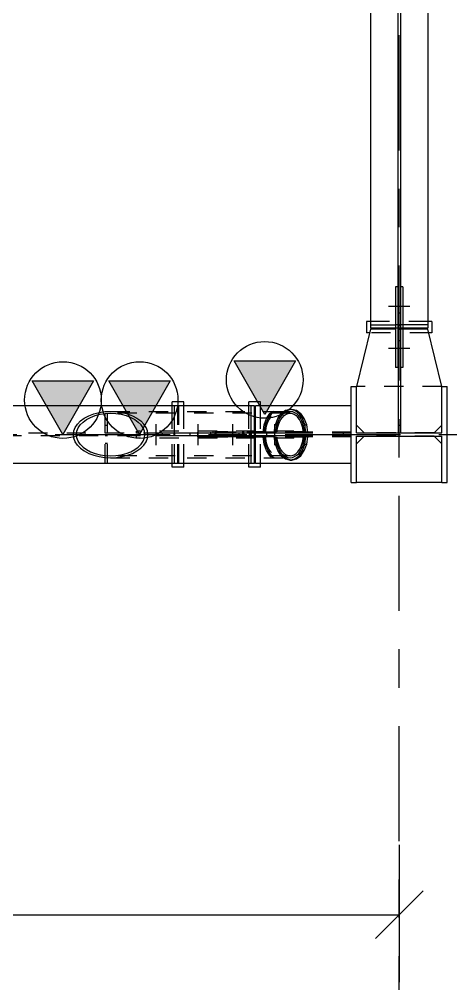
# Model space of a CAD drawing. Header units: millimetres. Extents: x 0 to 594, y 0 to 420.
# Drawn here: x 451.5 to 462.75, y 283.12 to 308.25 of the extents above; entities that cross this region are included whole.
import ezdxf

# ---------------------------------------------------------------- set-up
doc = ezdxf.new("R2010")
doc.units = ezdxf.units.MM
doc.header["$MEASUREMENT"] = 0
for name, pattern in [('XKITLINE00', [0]), ('XKITLINE02', [4, 2, -2]), ('XKITLINE03', [6, 3, -1, 1, -1]), ('XKITLINE04', [3, 0.5, -0.5, 0.5, -0.5, 0.5, -0.5])]:
    doc.linetypes.add(name, pattern=pattern)
for name, color, linetype in [('dimension', 7, 'Continuous'), ('grid', 7, 'Continuous'), ('part1', 7, 'Continuous')]:
    doc.layers.add(name, color=color, linetype=linetype)

# ---------------------------------------------------------------- blocks, each defined once
blk = doc.blocks.new('*D2174')
at = {"layer": 'grid', "color": 4, "linetype": 'XKITLINE03'}
blk.add_line((1228.871, 1836.576), (1642.443, 1836.576), dxfattribs=at)
blk = doc.blocks.new('*D2516')
at = {"layer": 'part1', "color": 0, "linetype": 'XKITLINE00'}
for p, q in [((1626.591, 1835.326), (1626.591, 1837.826)), ((1626.591, 1837.826), (1626.731, 1837.826)), ((1626.731, 1836.621), (1626.731, 1837.826)), ((1628.951, 1837.826), (1629.091, 1837.826)), ((1628.951, 1836.621), (1628.951, 1837.826)), ((1629.091, 1835.326), (1629.091, 1837.826)), ((1626.731, 1836.621), (1628.951, 1836.621)), ((1626.731, 1836.531), (1628.951, 1836.531)), ((1626.731, 1835.326), (1626.731, 1836.531)), ((1628.951, 1835.326), (1628.951, 1836.531)), ((1626.591, 1835.326), (1626.731, 1835.326)), ((1628.951, 1835.326), (1629.091, 1835.326))]:
    blk.add_line(p, q, dxfattribs=at)
blk = doc.blocks.new('*D2694')
at = {"layer": 'dimension', "color": 1, "linetype": 'XKITLINE00'}
for p, q in [((1627.841, 1825.887), (1627.841, 1822.306)), ((1628.464, 1824.689), (1627.219, 1823.444)), ((1593.341, 1824.066), (1627.841, 1824.066))]:
    blk.add_line(p, q, dxfattribs=at)
blk = doc.blocks.new('*D2723')
at = {"layer": 'part1', "color": 0, "linetype": 'XKITLINE00'}
blk.add_line((1627.566, 1839.926), (1628.116, 1839.926), dxfattribs=at)
blk.add_line((1627.566, 1839.926), (1628.116, 1839.926), dxfattribs=at)
blk.add_line((1627.566, 1839.926), (1628.116, 1839.926), dxfattribs=at)
blk = doc.blocks.new('*D2724')
at = {"layer": 'part1', "color": 0, "linetype": 'XKITLINE00'}
blk.add_line((1627.566, 1838.826), (1628.116, 1838.826), dxfattribs=at)
blk.add_line((1627.566, 1838.826), (1628.116, 1838.826), dxfattribs=at)
blk.add_line((1627.566, 1838.826), (1628.116, 1838.826), dxfattribs=at)
blk = doc.blocks.new('*D2742')
at = {"layer": 'part1', "color": 0, "linetype": 'XKITLINE00'}
for p, q in [((1627.091, 1864.656), (1627.091, 1839.346)), ((1627.809, 1864.576), (1627.809, 1839.426)), ((1627.874, 1864.576), (1627.874, 1839.426)), ((1628.591, 1864.256), (1628.591, 1839.346)), ((1627.091, 1839.436), (1627.749, 1839.436)), ((1627.749, 1839.346), (1627.091, 1839.346)), ((1627.809, 1839.426), (1627.809, 1839.426)), ((1627.809, 1839.426), (1627.874, 1839.426)), ((1627.874, 1839.346), (1627.809, 1839.346)), ((1628.591, 1839.436), (1627.934, 1839.436)), ((1628.591, 1839.346), (1627.934, 1839.346))]:
    blk.add_line(p, q, dxfattribs=at)
at = {"layer": 'part1', "color": 2, "linetype": 'XKITLINE04'}
for p, q in [((1627.809, 1839.746), (1627.874, 1839.746)), ((1627.809, 1839.742), (1627.809, 1839.426)), ((1627.091, 1839.436), (1627.091, 1839.346)), ((1627.934, 1839.436), (1627.749, 1839.436)), ((1627.809, 1839.346), (1627.749, 1839.346)), ((1627.809, 1839.446), (1627.874, 1839.446)), ((1627.809, 1839.426), (1627.874, 1839.426)), ((1627.934, 1839.346), (1627.874, 1839.346))]:
    blk.add_line(p, q, dxfattribs=at)
blk = doc.blocks.new('*D2743')
at = {"layer": 'part1', "color": 0, "linetype": 'XKITLINE00'}
for p, q in [((1626.991, 1839.526), (1626.991, 1839.226)), ((1627.091, 1839.526), (1626.991, 1839.526)), ((1628.691, 1839.526), (1628.591, 1839.526)), ((1628.691, 1839.526), (1628.691, 1839.226)), ((1627.067, 1839.226), (1626.991, 1839.226)), ((1628.691, 1839.226), (1628.615, 1839.226))]:
    blk.add_line(p, q, dxfattribs=at)
at = {"layer": 'part1', "color": 2, "linetype": 'XKITLINE04'}
for p, q in [((1628.591, 1839.526), (1627.091, 1839.526)), ((1628.615, 1839.226), (1627.067, 1839.226))]:
    blk.add_line(p, q, dxfattribs=at)
blk = doc.blocks.new('*D2744')
at = {"layer": 'part1', "color": 0, "linetype": 'XKITLINE00'}
for p, q in [((1627.874, 1840.426), (1627.874, 1838.326)), ((1627.934, 1840.426), (1627.874, 1840.426)), ((1627.934, 1840.426), (1627.934, 1838.326)), ((1627.934, 1838.326), (1627.874, 1838.326))]:
    blk.add_line(p, q, dxfattribs=at)
blk = doc.blocks.new('*D2745')
at = {"layer": 'part1', "color": 0, "linetype": 'XKITLINE00'}
for p, q in [((1627.749, 1840.426), (1627.749, 1838.326)), ((1627.809, 1840.426), (1627.749, 1840.426)), ((1627.809, 1840.426), (1627.809, 1838.326)), ((1627.809, 1838.326), (1627.749, 1838.326))]:
    blk.add_line(p, q, dxfattribs=at)
blk = doc.blocks.new('*D2746')
at = {"layer": 'part1', "color": 0, "linetype": 'XKITLINE00'}
for p, q in [((1627.811, 1839.326), (1627.871, 1839.326)), ((1627.811, 1839.326), (1627.811, 1836.621)), ((1627.871, 1839.326), (1627.871, 1836.621)), ((1627.811, 1836.621), (1627.871, 1836.621))]:
    blk.add_line(p, q, dxfattribs=at)
at = {"layer": 'part1', "color": 2, "linetype": 'XKITLINE04'}
for p, q in [((1627.811, 1839.326), (1627.871, 1839.326)), ((1627.811, 1839.026), (1627.871, 1839.026)), ((1627.811, 1836.821), (1627.871, 1836.821)), ((1627.811, 1836.621), (1627.871, 1836.621))]:
    blk.add_line(p, q, dxfattribs=at)
blk = doc.blocks.new('*D2747')
at = {"layer": 'part1', "color": 0, "linetype": 'XKITLINE00'}
for p, q in [((1627.091, 1839.326), (1626.731, 1837.826)), ((1627.749, 1839.326), (1627.091, 1839.326)), ((1627.811, 1839.326), (1627.809, 1839.326)), ((1627.874, 1839.326), (1627.871, 1839.326)), ((1628.591, 1839.326), (1627.934, 1839.326)), ((1628.951, 1837.826), (1628.591, 1839.326)), ((1626.931, 1836.621), (1626.731, 1836.821)), ((1628.951, 1836.821), (1628.751, 1836.621))]:
    blk.add_line(p, q, dxfattribs=at)
at = {"layer": 'part1', "color": 2, "linetype": 'XKITLINE04'}
for p, q in [((1628.591, 1839.326), (1627.091, 1839.326)), ((1627.871, 1839.326), (1627.811, 1839.326)), ((1627.934, 1839.326), (1627.874, 1839.326)), ((1626.731, 1836.821), (1626.731, 1837.826)), ((1626.731, 1836.821), (1626.731, 1837.826)), ((1628.951, 1836.821), (1628.951, 1837.826)), ((1628.951, 1836.821), (1628.951, 1837.826)), ((1628.751, 1836.621), (1626.931, 1836.621))]:
    blk.add_line(p, q, dxfattribs=at)
blk = doc.blocks.new('*D2754')
at = {"layer": 'grid', "color": 4, "linetype": 'XKITLINE03'}
blk.add_line((1627.841, 1819.981), (1627.841, 1905.53), dxfattribs=at)
blk = doc.blocks.new('*D2828')
at = {"layer": 'part1', "color": 0, "linetype": 'XKITLINE00'}
for p, q in [((1621.071, 1836.576), (1620.271, 1837.976)), ((1620.271, 1837.976), (1621.871, 1837.976)), ((1621.871, 1837.976), (1621.071, 1836.576)), ((1624.071, 1837.326), (1597.201, 1837.326)), ((1623.981, 1835.826), (1623.981, 1837.326)), ((1624.071, 1835.826), (1624.071, 1837.326)), ((1624.071, 1835.826), (1597.111, 1835.826))]:
    blk.add_line(p, q, dxfattribs=at)
at = {"layer": 'part1', "color": 2, "linetype": 'XKITLINE04'}
for p, q in [((1623.981, 1837.326), (1597.201, 1837.326)), ((1623.981, 1836.609), (1623.981, 1837.326)), ((1623.671, 1836.609), (1597.191, 1836.609)), ((1623.671, 1836.544), (1623.671, 1836.609)), ((1623.671, 1836.609), (1623.676, 1836.609)), ((1623.991, 1836.609), (1623.671, 1836.609)), ((1623.971, 1836.544), (1623.971, 1836.609)), ((1623.991, 1836.544), (1623.991, 1836.609)), ((1623.991, 1836.544), (1597.191, 1836.544)), ((1624.071, 1835.826), (1624.071, 1836.544)), ((1623.981, 1835.826), (1597.111, 1835.826))]:
    blk.add_line(p, q, dxfattribs=at)
at = {"layer": 'part1', "color": 0, "linetype": 'XKITLINE00'}
blk.add_circle((1621.071, 1837.476), 1, dxfattribs=at)
at = {"layer": 'part1', "color": 0}
blk.add_solid([(1620.271, 1837.976), (1621.871, 1837.976), (1620.271, 1837.976), (1621.071, 1836.576)], dxfattribs=at)
blk = doc.blocks.new('*D2829')
at = {"layer": 'part1', "color": 2, "linetype": 'XKITLINE04'}
for p, q in [((1623.091, 1836.544), (1620.991, 1836.544)), ((1620.991, 1836.484), (1620.991, 1836.544)), ((1623.091, 1836.484), (1620.991, 1836.484)), ((1623.091, 1836.484), (1623.091, 1836.544))]:
    blk.add_line(p, q, dxfattribs=at)
blk = doc.blocks.new('*D2830')
at = {"layer": 'part1', "color": 2, "linetype": 'XKITLINE04'}
for p, q in [((1623.091, 1836.669), (1620.991, 1836.669)), ((1620.991, 1836.609), (1620.991, 1836.669)), ((1623.091, 1836.609), (1620.991, 1836.609)), ((1623.091, 1836.609), (1623.091, 1836.669))]:
    blk.add_line(p, q, dxfattribs=at)
blk = doc.blocks.new('*D2831')
at = {"layer": 'part1', "color": 2, "linetype": 'XKITLINE04'}
for p, q in [((1619.628, 1837.004), (1619.744, 1837.066)), ((1619.744, 1837.066), (1619.873, 1837.116)), ((1619.791, 1837.025), (1619.91, 1837.071)), ((1619.873, 1837.116), (1620.014, 1837.152)), ((1619.91, 1837.071), (1620.039, 1837.104)), ((1620.014, 1837.152), (1620.162, 1837.174)), ((1620.039, 1837.104), (1620.175, 1837.125)), ((1620.162, 1837.174), (1620.314, 1837.181)), ((1620.175, 1837.125), (1620.314, 1837.131)), ((1620.314, 1837.181), (1620.466, 1837.174)), ((1620.314, 1837.181), (1624.997, 1837.181)), ((1620.314, 1837.131), (1620.453, 1837.125)), ((1624.997, 1837.131), (1620.314, 1837.131)), ((1620.453, 1837.125), (1620.589, 1837.104)), ((1620.466, 1837.174), (1620.614, 1837.152)), ((1620.589, 1837.104), (1620.718, 1837.071)), ((1620.614, 1837.152), (1620.755, 1837.116)), ((1620.718, 1837.071), (1620.837, 1837.025)), ((1620.755, 1837.116), (1620.885, 1837.066)), ((1620.885, 1837.066), (1621, 1837.004)), ((1624.73, 1837.004), (1624.775, 1837.066)), ((1624.775, 1837.066), (1624.826, 1837.116)), ((1624.794, 1837.025), (1624.84, 1837.071)), ((1624.826, 1837.116), (1624.88, 1837.152)), ((1624.84, 1837.071), (1624.89, 1837.104)), ((1624.88, 1837.152), (1624.938, 1837.174)), ((1624.89, 1837.104), (1624.943, 1837.125)), ((1624.938, 1837.174), (1624.997, 1837.181)), ((1624.943, 1837.125), (1624.997, 1837.131)), ((1624.997, 1837.181), (1625.056, 1837.174)), ((1624.997, 1837.131), (1625.051, 1837.125)), ((1625.051, 1837.125), (1625.104, 1837.104)), ((1625.056, 1837.174), (1625.113, 1837.152)), ((1625.104, 1837.104), (1625.154, 1837.071)), ((1625.113, 1837.152), (1625.168, 1837.116)), ((1625.154, 1837.071), (1625.2, 1837.025)), ((1625.168, 1837.116), (1625.219, 1837.066)), ((1625.264, 1837.004), (1625.219, 1837.066)), ((1619.391, 1836.763), (1619.449, 1836.851)), ((1619.449, 1836.851), (1619.529, 1836.932)), ((1619.467, 1836.748), (1619.521, 1836.828)), ((1619.521, 1836.828), (1619.594, 1836.903)), ((1619.529, 1836.932), (1619.628, 1837.004)), ((1619.594, 1836.903), (1619.684, 1836.969)), ((1619.684, 1836.969), (1619.791, 1837.025)), ((1620.837, 1837.025), (1620.944, 1836.969)), ((1620.944, 1836.969), (1621.034, 1836.903)), ((1621, 1837.004), (1621.099, 1836.932)), ((1621.107, 1836.828), (1621.034, 1836.903)), ((1621.179, 1836.851), (1621.099, 1836.932)), ((1621.161, 1836.748), (1621.107, 1836.828)), ((1621.237, 1836.763), (1621.179, 1836.851)), ((1624.638, 1836.763), (1624.661, 1836.851)), ((1624.661, 1836.851), (1624.692, 1836.932)), ((1624.668, 1836.748), (1624.689, 1836.828)), ((1624.689, 1836.828), (1624.717, 1836.903)), ((1624.692, 1836.932), (1624.73, 1837.004)), ((1624.717, 1836.903), (1624.752, 1836.969)), ((1624.752, 1836.969), (1624.794, 1837.025)), ((1625.242, 1836.969), (1625.2, 1837.025)), ((1625.277, 1836.903), (1625.242, 1836.969)), ((1625.302, 1836.932), (1625.264, 1837.004)), ((1625.305, 1836.828), (1625.277, 1836.903)), ((1625.333, 1836.851), (1625.302, 1836.932)), ((1625.326, 1836.748), (1625.305, 1836.828)), ((1625.356, 1836.763), (1625.333, 1836.851)), ((1619.343, 1836.576), (1619.355, 1836.671)), ((1619.355, 1836.482), (1619.343, 1836.576)), ((1619.355, 1836.671), (1619.391, 1836.763)), ((1619.424, 1836.576), (1619.435, 1836.663)), ((1619.435, 1836.49), (1619.424, 1836.576)), ((1619.435, 1836.663), (1619.467, 1836.748)), ((1621.194, 1836.663), (1621.161, 1836.748)), ((1621.204, 1836.576), (1621.194, 1836.663)), ((1621.194, 1836.49), (1621.204, 1836.576)), ((1621.273, 1836.671), (1621.237, 1836.763)), ((1621.285, 1836.576), (1621.273, 1836.671)), ((1621.273, 1836.482), (1621.285, 1836.576)), ((1623.04, 1836.576), (1623.044, 1836.646)), ((1623.044, 1836.506), (1623.04, 1836.576)), ((1625.371, 1836.646), (1623.044, 1836.646)), ((1623.071, 1836.576), (1623.075, 1836.646)), ((1623.075, 1836.506), (1623.071, 1836.576)), ((1623.763, 1836.576), (1623.76, 1836.646)), ((1623.76, 1836.506), (1623.763, 1836.576)), ((1623.794, 1836.576), (1623.791, 1836.646)), ((1623.791, 1836.506), (1623.794, 1836.576)), ((1624.623, 1836.646), (1624.624, 1836.671)), ((1624.624, 1836.671), (1624.638, 1836.763)), ((1624.654, 1836.646), (1624.655, 1836.663)), ((1624.655, 1836.663), (1624.668, 1836.748)), ((1625.339, 1836.663), (1625.326, 1836.748)), ((1625.339, 1836.646), (1625.339, 1836.663)), ((1625.369, 1836.671), (1625.356, 1836.763)), ((1625.371, 1836.646), (1625.369, 1836.671)), ((1619.391, 1836.389), (1619.355, 1836.482)), ((1619.449, 1836.302), (1619.391, 1836.389)), ((1619.467, 1836.405), (1619.435, 1836.49)), ((1619.529, 1836.221), (1619.449, 1836.302)), ((1619.521, 1836.324), (1619.467, 1836.405)), ((1619.594, 1836.25), (1619.521, 1836.324)), ((1621.034, 1836.25), (1621.107, 1836.324)), ((1621.099, 1836.221), (1621.179, 1836.302)), ((1621.107, 1836.324), (1621.161, 1836.405)), ((1621.161, 1836.405), (1621.194, 1836.49)), ((1621.179, 1836.302), (1621.237, 1836.389)), ((1621.237, 1836.389), (1621.273, 1836.482)), ((1625.371, 1836.506), (1623.044, 1836.506)), ((1624.624, 1836.482), (1624.623, 1836.506)), ((1624.638, 1836.389), (1624.624, 1836.482)), ((1624.661, 1836.302), (1624.638, 1836.389)), ((1624.655, 1836.49), (1624.654, 1836.506)), ((1624.668, 1836.405), (1624.655, 1836.49)), ((1624.692, 1836.221), (1624.661, 1836.302)), ((1624.689, 1836.324), (1624.668, 1836.405)), ((1624.717, 1836.25), (1624.689, 1836.324)), ((1625.277, 1836.25), (1625.305, 1836.324)), ((1625.302, 1836.221), (1625.333, 1836.302)), ((1625.305, 1836.324), (1625.326, 1836.405)), ((1625.326, 1836.405), (1625.339, 1836.49)), ((1625.333, 1836.302), (1625.356, 1836.389)), ((1625.339, 1836.49), (1625.339, 1836.506)), ((1625.339, 1836.506), (1625.371, 1836.506)), ((1625.356, 1836.389), (1625.369, 1836.482)), ((1625.369, 1836.482), (1625.371, 1836.506)), ((1619.529, 1836.221), (1619.628, 1836.149)), ((1619.594, 1836.25), (1619.684, 1836.184)), ((1619.628, 1836.149), (1619.744, 1836.087)), ((1619.684, 1836.184), (1619.791, 1836.127)), ((1619.744, 1836.087), (1619.873, 1836.037)), ((1619.791, 1836.127), (1619.91, 1836.082)), ((1619.91, 1836.082), (1620.039, 1836.049)), ((1620.039, 1836.049), (1620.175, 1836.028)), ((1620.453, 1836.028), (1620.589, 1836.049)), ((1620.589, 1836.049), (1620.718, 1836.082)), ((1620.718, 1836.082), (1620.837, 1836.127)), ((1620.755, 1836.037), (1620.885, 1836.087)), ((1620.837, 1836.127), (1620.944, 1836.184)), ((1620.885, 1836.087), (1621, 1836.149)), ((1620.944, 1836.184), (1621.034, 1836.25)), ((1621, 1836.149), (1621.099, 1836.221)), ((1624.73, 1836.149), (1624.692, 1836.221)), ((1624.752, 1836.184), (1624.717, 1836.25)), ((1624.775, 1836.087), (1624.73, 1836.149)), ((1624.794, 1836.127), (1624.752, 1836.184)), ((1624.775, 1836.087), (1624.826, 1836.037)), ((1624.794, 1836.127), (1624.84, 1836.082)), ((1624.84, 1836.082), (1624.89, 1836.049)), ((1624.89, 1836.049), (1624.943, 1836.028)), ((1625.051, 1836.028), (1625.104, 1836.049)), ((1625.104, 1836.049), (1625.154, 1836.082)), ((1625.154, 1836.082), (1625.2, 1836.127)), ((1625.168, 1836.037), (1625.219, 1836.087)), ((1625.2, 1836.127), (1625.242, 1836.184)), ((1625.219, 1836.087), (1625.264, 1836.149)), ((1625.242, 1836.184), (1625.277, 1836.25)), ((1625.264, 1836.149), (1625.302, 1836.221)), ((1619.873, 1836.037), (1620.014, 1836.001)), ((1620.014, 1836.001), (1620.162, 1835.979)), ((1620.162, 1835.979), (1620.314, 1835.971)), ((1620.175, 1836.028), (1620.314, 1836.021)), ((1620.314, 1836.021), (1620.453, 1836.028)), ((1624.997, 1836.021), (1620.314, 1836.021)), ((1620.314, 1835.971), (1620.466, 1835.979)), ((1620.314, 1835.971), (1624.997, 1835.971)), ((1620.466, 1835.979), (1620.614, 1836.001)), ((1620.614, 1836.001), (1620.755, 1836.037)), ((1624.826, 1836.037), (1624.88, 1836.001)), ((1624.88, 1836.001), (1624.938, 1835.979)), ((1624.938, 1835.979), (1624.997, 1835.971)), ((1624.943, 1836.028), (1624.997, 1836.021)), ((1624.997, 1836.021), (1625.051, 1836.028)), ((1624.997, 1835.971), (1625.056, 1835.979)), ((1625.056, 1835.979), (1625.113, 1836.001)), ((1625.113, 1836.001), (1625.168, 1836.037))]:
    blk.add_line(p, q, dxfattribs=at)
blk = doc.blocks.new('*D2832')
at = {"layer": 'part1', "color": 2, "linetype": 'XKITLINE04'}
for p, q in [((1626.591, 1837.326), (1622.091, 1837.326)), ((1622.091, 1835.826), (1622.091, 1837.326)), ((1626.591, 1835.826), (1626.591, 1837.326)), ((1626.591, 1836.609), (1622.091, 1836.609)), ((1622.391, 1836.544), (1622.391, 1836.609)), ((1626.591, 1836.544), (1622.091, 1836.544)), ((1626.591, 1835.826), (1622.091, 1835.826))]:
    blk.add_line(p, q, dxfattribs=at)
blk = doc.blocks.new('*D2882')
at = {"layer": 'part1', "color": 0, "linetype": 'XKITLINE00'}
for p, q in [((1626.931, 1836.531), (1626.731, 1836.331)), ((1628.951, 1836.331), (1628.751, 1836.531)), ((1628.951, 1835.326), (1626.731, 1835.326))]:
    blk.add_line(p, q, dxfattribs=at)
at = {"layer": 'part1', "color": 2, "linetype": 'XKITLINE04'}
for p, q in [((1626.731, 1835.326), (1626.731, 1836.331)), ((1628.751, 1836.531), (1626.931, 1836.531)), ((1628.951, 1835.326), (1628.951, 1836.331))]:
    blk.add_line(p, q, dxfattribs=at)
blk = doc.blocks.new('*D2884')
at = {"layer": 'part1', "color": 0, "linetype": 'XKITLINE00'}
for p, q in [((1619.071, 1836.576), (1618.271, 1837.976)), ((1618.271, 1837.976), (1619.871, 1837.976)), ((1619.871, 1837.976), (1619.071, 1836.576))]:
    blk.add_line(p, q, dxfattribs=at)
at = {"layer": 'part1', "color": 2, "linetype": 'XKITLINE04'}
for p, q in [((1597.111, 1835.826), (1597.111, 1837.326)), ((1622.071, 1837.326), (1597.111, 1837.326)), ((1597.111, 1837.326), (1597.201, 1837.326)), ((1597.201, 1835.826), (1597.201, 1837.326)), ((1621.981, 1835.826), (1621.981, 1837.326)), ((1621.981, 1836.609), (1621.981, 1837.326)), ((1622.071, 1835.826), (1622.071, 1837.326)), ((1597.191, 1836.544), (1597.191, 1836.609)), ((1621.671, 1836.609), (1597.191, 1836.609)), ((1597.211, 1836.544), (1597.211, 1836.609)), ((1597.511, 1836.544), (1597.511, 1836.609)), ((1621.671, 1836.544), (1621.671, 1836.609)), ((1621.671, 1836.609), (1621.676, 1836.609)), ((1621.991, 1836.609), (1621.671, 1836.609)), ((1621.971, 1836.544), (1621.971, 1836.609)), ((1621.991, 1836.544), (1621.991, 1836.609)), ((1621.991, 1836.544), (1597.191, 1836.544)), ((1597.507, 1836.544), (1597.191, 1836.544)), ((1622.071, 1835.826), (1597.111, 1835.826))]:
    blk.add_line(p, q, dxfattribs=at)
at = {"layer": 'part1', "color": 0, "linetype": 'XKITLINE00'}
blk.add_circle((1619.071, 1837.476), 1, dxfattribs=at)
at = {"layer": 'part1', "color": 0}
blk.add_solid([(1618.271, 1837.976), (1619.871, 1837.976), (1618.271, 1837.976), (1619.071, 1836.576)], dxfattribs=at)
blk = doc.blocks.new('*D2897')
at = {"layer": 'part1', "color": 0, "linetype": 'XKITLINE02'}
blk.add_line((1621.491, 1836.851), (1621.491, 1836.301), dxfattribs=at)
blk.add_line((1621.491, 1836.851), (1621.491, 1836.301), dxfattribs=at)
blk.add_line((1621.491, 1836.851), (1621.491, 1836.301), dxfattribs=at)
blk = doc.blocks.new('*D2902')
at = {"layer": 'part1', "color": 2, "linetype": 'XKITLINE04'}
for p, q in [((1620.231, 1836.544), (1620.171, 1836.544)), ((1620.171, 1835.826), (1620.171, 1836.544)), ((1620.231, 1836.344), (1620.171, 1836.344)), ((1620.231, 1835.826), (1620.231, 1836.544)), ((1620.231, 1835.826), (1620.171, 1835.826))]:
    blk.add_line(p, q, dxfattribs=at)
blk = doc.blocks.new('*D2903')
at = {"layer": 'part1', "color": 2, "linetype": 'XKITLINE04'}
for p, q in [((1620.171, 1836.609), (1620.171, 1837.326)), ((1620.231, 1837.326), (1620.171, 1837.326)), ((1620.231, 1836.609), (1620.231, 1837.326)), ((1620.231, 1836.809), (1620.171, 1836.809)), ((1620.231, 1836.609), (1620.171, 1836.609))]:
    blk.add_line(p, q, dxfattribs=at)
blk = doc.blocks.new('*D2907')
at = {"layer": 'part1', "color": 2, "linetype": 'XKITLINE04'}
for p, q in [((1622.221, 1837.426), (1621.921, 1837.426)), ((1621.921, 1835.726), (1621.921, 1837.426)), ((1622.221, 1835.726), (1622.221, 1837.426)), ((1622.221, 1835.726), (1621.921, 1835.726))]:
    blk.add_line(p, q, dxfattribs=at)
blk = doc.blocks.new('*D2908')
at = {"layer": 'part1', "color": 0, "linetype": 'XKITLINE00'}
for p, q in [((1622.221, 1837.426), (1621.921, 1837.426)), ((1621.921, 1837.326), (1621.921, 1837.426)), ((1622.221, 1837.326), (1622.221, 1837.426)), ((1621.921, 1835.726), (1621.921, 1835.826)), ((1622.221, 1835.726), (1622.221, 1835.826)), ((1622.221, 1835.726), (1621.921, 1835.726))]:
    blk.add_line(p, q, dxfattribs=at)
at = {"layer": 'part1', "color": 2, "linetype": 'XKITLINE04'}
for p, q in [((1621.921, 1835.826), (1621.921, 1837.326)), ((1622.221, 1835.826), (1622.221, 1837.326))]:
    blk.add_line(p, q, dxfattribs=at)
blk = doc.blocks.new('*D2914')
at = {"layer": 'part1', "color": 0, "linetype": 'XKITLINE00'}
for p, q in [((1624.334, 1837.102), (1623.534, 1838.502)), ((1623.534, 1838.502), (1625.134, 1838.502)), ((1625.134, 1838.502), (1624.334, 1837.102))]:
    blk.add_line(p, q, dxfattribs=at)
at = {"layer": 'part1', "color": 2, "linetype": 'XKITLINE04'}
for p, q in [((1624.43, 1837.004), (1624.473, 1837.066)), ((1624.473, 1837.066), (1624.507, 1837.102)), ((1624.344, 1836.763), (1624.365, 1836.851)), ((1624.365, 1836.851), (1624.394, 1836.932)), ((1624.372, 1836.748), (1624.391, 1836.828)), ((1624.391, 1836.828), (1624.418, 1836.903)), ((1624.394, 1836.932), (1624.43, 1837.004)), ((1624.418, 1836.903), (1624.451, 1836.969)), ((1624.451, 1836.969), (1624.49, 1837.025)), ((1624.49, 1837.025), (1624.507, 1837.044)), ((1624.359, 1836.646), (1623.991, 1836.646)), ((1624.33, 1836.646), (1624.331, 1836.671)), ((1624.331, 1836.671), (1624.344, 1836.763)), ((1624.359, 1836.646), (1624.36, 1836.663)), ((1624.36, 1836.663), (1624.372, 1836.748)), ((1624.359, 1836.506), (1623.991, 1836.506)), ((1624.331, 1836.482), (1624.33, 1836.506)), ((1624.344, 1836.389), (1624.331, 1836.482)), ((1624.365, 1836.302), (1624.344, 1836.389)), ((1624.36, 1836.49), (1624.359, 1836.506)), ((1624.372, 1836.405), (1624.36, 1836.49)), ((1624.394, 1836.221), (1624.365, 1836.302)), ((1624.391, 1836.324), (1624.372, 1836.405)), ((1624.418, 1836.25), (1624.391, 1836.324)), ((1624.43, 1836.149), (1624.394, 1836.221)), ((1624.451, 1836.184), (1624.418, 1836.25)), ((1624.473, 1836.087), (1624.43, 1836.149)), ((1624.49, 1836.127), (1624.451, 1836.184)), ((1624.507, 1836.051), (1624.473, 1836.087)), ((1624.507, 1836.109), (1624.49, 1836.127))]:
    blk.add_line(p, q, dxfattribs=at)
at = {"layer": 'part1', "color": 0, "linetype": 'XKITLINE00'}
blk.add_circle((1624.334, 1838.002), 1, dxfattribs=at)
at = {"layer": 'part1', "color": 0}
blk.add_solid([(1623.534, 1838.502), (1625.134, 1838.502), (1623.534, 1838.502), (1624.334, 1837.102)], dxfattribs=at)
blk = doc.blocks.new('*D2915')
at = {"layer": 'part1', "color": 0, "linetype": 'XKITLINE02'}
blk.add_line((1622.591, 1836.851), (1622.591, 1836.301), dxfattribs=at)
blk.add_line((1622.591, 1836.851), (1622.591, 1836.301), dxfattribs=at)
blk.add_line((1622.591, 1836.851), (1622.591, 1836.301), dxfattribs=at)
blk = doc.blocks.new('*D2916')
at = {"layer": 'part1', "color": 2, "linetype": 'XKITLINE04'}
for p, q in [((1622.589, 1836.636), (1622.589, 1836.636)), ((1622.589, 1836.516), (1622.589, 1836.636)), ((1626.591, 1836.636), (1622.589, 1836.636)), ((1626.391, 1836.516), (1626.391, 1836.636)), ((1626.591, 1836.516), (1626.591, 1836.636)), ((1624.071, 1836.516), (1622.589, 1836.516)), ((1626.591, 1836.516), (1624.071, 1836.516))]:
    blk.add_line(p, q, dxfattribs=at)
blk = doc.blocks.new('*D2917')
at = {"layer": 'part1', "color": 2, "linetype": 'XKITLINE04'}
for p, q in [((1624.379, 1836.996), (1624.464, 1837.128)), ((1624.427, 1836.996), (1624.512, 1837.128)), ((1624.464, 1837.128), (1624.507, 1837.164)), ((1624.512, 1837.128), (1624.582, 1837.185)), ((1624.293, 1836.636), (1624.32, 1836.827)), ((1624.32, 1836.827), (1624.379, 1836.996)), ((1624.32, 1836.827), (1624.368, 1836.827)), ((1624.341, 1836.636), (1624.368, 1836.827)), ((1624.368, 1836.827), (1624.427, 1836.996)), ((1624.582, 1836.636), (1624.293, 1836.636))]:
    blk.add_line(p, q, dxfattribs=at)
blk = doc.blocks.new('*D2918')
at = {"layer": 'part1', "color": 2, "linetype": 'XKITLINE04'}
for p, q in [((1624.32, 1836.326), (1624.293, 1836.516)), ((1624.582, 1836.516), (1624.293, 1836.516)), ((1624.379, 1836.157), (1624.32, 1836.326)), ((1624.32, 1836.326), (1624.368, 1836.326)), ((1624.368, 1836.326), (1624.341, 1836.516)), ((1624.427, 1836.157), (1624.368, 1836.326)), ((1624.464, 1836.025), (1624.379, 1836.157)), ((1624.512, 1836.025), (1624.427, 1836.157)), ((1624.464, 1836.025), (1624.507, 1835.989)), ((1624.512, 1836.025), (1624.582, 1835.968))]:
    blk.add_line(p, q, dxfattribs=at)
blk = doc.blocks.new('*D2919')
at = {"layer": 'part1', "color": 2, "linetype": 'XKITLINE04'}
for p, q in [((1628.951, 1837.826), (1626.731, 1837.826)), ((1626.731, 1836.821), (1626.731, 1837.826)), ((1628.951, 1836.821), (1628.951, 1837.826)), ((1626.931, 1836.621), (1626.731, 1836.821)), ((1628.951, 1836.821), (1628.751, 1836.621)), ((1628.751, 1836.621), (1626.931, 1836.621))]:
    blk.add_line(p, q, dxfattribs=at)
blk = doc.blocks.new('*D2920')
at = {"layer": 'part1', "color": 2, "linetype": 'XKITLINE04'}
for p, q in [((1626.931, 1836.531), (1626.731, 1836.331)), ((1626.731, 1835.326), (1626.731, 1836.331)), ((1628.751, 1836.531), (1626.931, 1836.531)), ((1628.951, 1836.331), (1628.751, 1836.531)), ((1628.951, 1835.326), (1628.951, 1836.331)), ((1628.951, 1835.326), (1626.731, 1835.326))]:
    blk.add_line(p, q, dxfattribs=at)
blk = doc.blocks.new('*D2921')
at = {"layer": 'part1', "color": 2, "linetype": 'XKITLINE04'}
for p, q in [((1628.951, 1837.826), (1626.731, 1837.826)), ((1626.731, 1836.821), (1626.731, 1837.826)), ((1628.951, 1836.821), (1628.951, 1837.826)), ((1626.931, 1836.621), (1626.731, 1836.821)), ((1628.951, 1836.821), (1628.751, 1836.621)), ((1628.751, 1836.621), (1626.931, 1836.621))]:
    blk.add_line(p, q, dxfattribs=at)
blk = doc.blocks.new('*D2922')
at = {"layer": 'part1', "color": 2, "linetype": 'XKITLINE04'}
for p, q in [((1626.931, 1836.531), (1626.731, 1836.331)), ((1626.731, 1835.326), (1626.731, 1836.331)), ((1628.751, 1836.531), (1626.931, 1836.531)), ((1628.951, 1836.331), (1628.751, 1836.531)), ((1628.951, 1835.326), (1628.951, 1836.331)), ((1628.951, 1835.326), (1626.731, 1835.326))]:
    blk.add_line(p, q, dxfattribs=at)
blk = doc.blocks.new('*D2923')
at = {"layer": 'part1', "color": 0, "linetype": 'XKITLINE02'}
blk.add_line((1624.591, 1836.851), (1624.591, 1836.301), dxfattribs=at)
blk.add_line((1624.591, 1836.851), (1624.591, 1836.301), dxfattribs=at)
blk.add_line((1624.591, 1836.851), (1624.591, 1836.301), dxfattribs=at)
blk = doc.blocks.new('*D2924')
at = {"layer": 'part1', "color": 0, "linetype": 'XKITLINE02'}
blk.add_line((1623.491, 1836.851), (1623.491, 1836.301), dxfattribs=at)
blk.add_line((1623.491, 1836.851), (1623.491, 1836.301), dxfattribs=at)
blk.add_line((1623.491, 1836.851), (1623.491, 1836.301), dxfattribs=at)
blk = doc.blocks.new('*D2925')
at = {"layer": 'part1', "color": 2, "linetype": 'XKITLINE04'}
for p, q in [((1628.951, 1837.826), (1626.731, 1837.826)), ((1626.731, 1836.821), (1626.731, 1837.826)), ((1628.951, 1836.821), (1628.951, 1837.826)), ((1626.931, 1836.621), (1626.731, 1836.821)), ((1628.951, 1836.821), (1628.751, 1836.621)), ((1628.751, 1836.621), (1626.931, 1836.621))]:
    blk.add_line(p, q, dxfattribs=at)
blk = doc.blocks.new('*D2926')
at = {"layer": 'part1', "color": 2, "linetype": 'XKITLINE04'}
for p, q in [((1626.931, 1836.531), (1626.731, 1836.331)), ((1626.731, 1835.326), (1626.731, 1836.331)), ((1628.751, 1836.531), (1626.931, 1836.531)), ((1628.951, 1836.331), (1628.751, 1836.531)), ((1628.951, 1835.326), (1628.951, 1836.331)), ((1628.951, 1835.326), (1626.731, 1835.326))]:
    blk.add_line(p, q, dxfattribs=at)
blk = doc.blocks.new('*D2927')
at = {"layer": 'part1', "color": 2, "linetype": 'XKITLINE04'}
for p, q in [((1628.951, 1837.826), (1626.731, 1837.826)), ((1626.731, 1836.821), (1626.731, 1837.826)), ((1628.951, 1836.821), (1628.951, 1837.826)), ((1626.931, 1836.621), (1626.731, 1836.821)), ((1628.951, 1836.821), (1628.751, 1836.621)), ((1628.751, 1836.621), (1626.931, 1836.621))]:
    blk.add_line(p, q, dxfattribs=at)
blk = doc.blocks.new('*D2928')
at = {"layer": 'part1', "color": 2, "linetype": 'XKITLINE04'}
for p, q in [((1626.931, 1836.531), (1626.731, 1836.331)), ((1626.731, 1835.326), (1626.731, 1836.331)), ((1628.751, 1836.531), (1626.931, 1836.531)), ((1628.951, 1836.331), (1628.751, 1836.531)), ((1628.951, 1835.326), (1628.951, 1836.331)), ((1628.951, 1835.326), (1626.731, 1835.326))]:
    blk.add_line(p, q, dxfattribs=at)
blk = doc.blocks.new('*D2929')
at = {"layer": 'part1', "color": 2, "linetype": 'XKITLINE04'}
for p, q in [((1626.931, 1836.531), (1626.731, 1836.331)), ((1626.731, 1835.326), (1626.731, 1836.331)), ((1628.751, 1836.531), (1626.931, 1836.531)), ((1628.951, 1836.331), (1628.751, 1836.531)), ((1628.951, 1835.326), (1628.951, 1836.331)), ((1628.951, 1835.326), (1626.731, 1835.326))]:
    blk.add_line(p, q, dxfattribs=at)
blk = doc.blocks.new('*D2930')
at = {"layer": 'part1', "color": 2, "linetype": 'XKITLINE04'}
for p, q in [((1628.951, 1837.826), (1626.731, 1837.826)), ((1626.731, 1836.821), (1626.731, 1837.826)), ((1628.951, 1836.821), (1628.951, 1837.826)), ((1626.931, 1836.621), (1626.731, 1836.821)), ((1628.951, 1836.821), (1628.751, 1836.621)), ((1628.751, 1836.621), (1626.931, 1836.621))]:
    blk.add_line(p, q, dxfattribs=at)
blk = doc.blocks.new('*D2931')
at = {"layer": 'part1', "color": 2, "linetype": 'XKITLINE04'}
for p, q in [((1625.457, 1836.516), (1624.584, 1836.516)), ((1624.613, 1836.326), (1624.584, 1836.516)), ((1624.675, 1836.157), (1624.613, 1836.326)), ((1624.613, 1836.326), (1624.66, 1836.326)), ((1624.66, 1836.326), (1624.631, 1836.516)), ((1624.722, 1836.157), (1624.66, 1836.326)), ((1625.319, 1836.157), (1625.381, 1836.326)), ((1625.365, 1836.157), (1625.428, 1836.326)), ((1625.381, 1836.326), (1625.41, 1836.516)), ((1625.381, 1836.326), (1625.428, 1836.326)), ((1625.428, 1836.326), (1625.457, 1836.516)), ((1624.766, 1836.025), (1624.675, 1836.157)), ((1624.813, 1836.025), (1624.722, 1836.157)), ((1625.228, 1836.025), (1625.319, 1836.157)), ((1625.275, 1836.025), (1625.365, 1836.157)), ((1624.766, 1836.025), (1624.876, 1835.94)), ((1624.813, 1836.025), (1624.923, 1835.94)), ((1624.876, 1835.94), (1624.997, 1835.911)), ((1624.923, 1835.94), (1625.044, 1835.911)), ((1624.997, 1835.911), (1625.118, 1835.94)), ((1624.997, 1835.911), (1625.044, 1835.911)), ((1625.044, 1835.911), (1625.165, 1835.94)), ((1625.118, 1835.94), (1625.228, 1836.025)), ((1625.165, 1835.94), (1625.275, 1836.025))]:
    blk.add_line(p, q, dxfattribs=at)
blk = doc.blocks.new('*D2932')
at = {"layer": 'part1', "color": 2, "linetype": 'XKITLINE04'}
for p, q in [((1624.675, 1836.996), (1624.766, 1837.128)), ((1624.722, 1836.996), (1624.813, 1837.128)), ((1624.766, 1837.128), (1624.876, 1837.213)), ((1624.813, 1837.128), (1624.923, 1837.213)), ((1624.876, 1837.213), (1624.997, 1837.241)), ((1624.923, 1837.213), (1625.044, 1837.241)), ((1624.997, 1837.241), (1625.044, 1837.241)), ((1624.997, 1837.241), (1625.118, 1837.213)), ((1625.044, 1837.241), (1625.165, 1837.213)), ((1625.118, 1837.213), (1625.228, 1837.128)), ((1625.165, 1837.213), (1625.275, 1837.128)), ((1625.319, 1836.996), (1625.228, 1837.128)), ((1625.365, 1836.996), (1625.275, 1837.128)), ((1624.584, 1836.636), (1624.613, 1836.827)), ((1624.613, 1836.827), (1624.675, 1836.996)), ((1624.613, 1836.827), (1624.66, 1836.827)), ((1624.631, 1836.636), (1624.66, 1836.827)), ((1624.66, 1836.827), (1624.722, 1836.996)), ((1625.381, 1836.827), (1625.319, 1836.996)), ((1625.428, 1836.827), (1625.365, 1836.996)), ((1625.381, 1836.827), (1625.428, 1836.827)), ((1625.41, 1836.636), (1625.381, 1836.827)), ((1625.457, 1836.636), (1625.428, 1836.827)), ((1625.457, 1836.636), (1624.584, 1836.636))]:
    blk.add_line(p, q, dxfattribs=at)
blk = doc.blocks.new('*D2933')
at = {"layer": 'part1', "color": 2, "linetype": 'XKITLINE04'}
for p, q in [((1626.591, 1836.636), (1622.931, 1836.636)), ((1622.931, 1836.516), (1622.931, 1836.636)), ((1622.931, 1836.516), (1622.931, 1836.636)), ((1623.935, 1836.516), (1623.935, 1836.636)), ((1626.391, 1836.516), (1626.391, 1836.636)), ((1626.591, 1836.516), (1626.591, 1836.636)), ((1626.591, 1836.516), (1626.591, 1836.636)), ((1626.591, 1836.516), (1622.931, 1836.516))]:
    blk.add_line(p, q, dxfattribs=at)
blk = doc.blocks.new('*D2934')
at = {"layer": 'part1', "color": 2, "linetype": 'XKITLINE04'}
for p, q in [((1624.221, 1837.426), (1623.921, 1837.426)), ((1623.921, 1835.726), (1623.921, 1837.426)), ((1624.221, 1835.726), (1624.221, 1837.426)), ((1624.221, 1835.726), (1623.921, 1835.726))]:
    blk.add_line(p, q, dxfattribs=at)
blk = doc.blocks.new('*D2935')
at = {"layer": 'part1', "color": 0, "linetype": 'XKITLINE00'}
for p, q in [((1624.221, 1837.426), (1623.921, 1837.426)), ((1623.921, 1837.326), (1623.921, 1837.426)), ((1624.221, 1837.326), (1624.221, 1837.426)), ((1623.921, 1835.726), (1623.921, 1835.826)), ((1624.221, 1835.726), (1624.221, 1835.826)), ((1624.221, 1835.726), (1623.921, 1835.726))]:
    blk.add_line(p, q, dxfattribs=at)
at = {"layer": 'part1', "color": 2, "linetype": 'XKITLINE04'}
for p, q in [((1623.921, 1835.826), (1623.921, 1837.326)), ((1624.221, 1835.826), (1624.221, 1837.326))]:
    blk.add_line(p, q, dxfattribs=at)
blk = doc.blocks.new('*D2936')
at = {"layer": 'part1', "color": 2, "linetype": 'XKITLINE04'}
for p, q in [((1625.091, 1836.544), (1622.991, 1836.544)), ((1622.991, 1836.484), (1622.991, 1836.544)), ((1625.091, 1836.484), (1622.991, 1836.484)), ((1625.091, 1836.484), (1625.091, 1836.544))]:
    blk.add_line(p, q, dxfattribs=at)
blk = doc.blocks.new('*D2937')
at = {"layer": 'part1', "color": 2, "linetype": 'XKITLINE04'}
for p, q in [((1625.091, 1836.669), (1622.991, 1836.669)), ((1622.991, 1836.609), (1622.991, 1836.669)), ((1625.091, 1836.609), (1622.991, 1836.609)), ((1625.091, 1836.609), (1625.091, 1836.669))]:
    blk.add_line(p, q, dxfattribs=at)
blk = doc.blocks.new('*D2938')
at = {"layer": 'part1', "color": 0, "linetype": 'XKITLINE00'}
for p, q in [((1626.591, 1837.326), (1624.091, 1837.326)), ((1624.091, 1835.826), (1624.091, 1837.326)), ((1626.591, 1835.826), (1624.091, 1835.826))]:
    blk.add_line(p, q, dxfattribs=at)
at = {"layer": 'part1', "color": 2, "linetype": 'XKITLINE04'}
for p, q in [((1626.591, 1835.826), (1626.591, 1837.326)), ((1626.591, 1836.609), (1624.091, 1836.609)), ((1624.391, 1836.544), (1624.391, 1836.609)), ((1626.591, 1836.544), (1624.091, 1836.544))]:
    blk.add_line(p, q, dxfattribs=at)

msp = doc.modelspace()

# ---------------------------------------------------------------- block references
at = {"layer": 'dimension'}
msp.add_blockref('*D2694', (-1166.435, -1539.151), dxfattribs=at)
at = {"layer": 'grid'}
for name in ['*D2754', '*D2174']:
    msp.add_blockref(name, (-1166.435, -1539.151), dxfattribs=at)
at = {"layer": 'part1'}
for name in ['*D2742', '*D2745', '*D2744', '*D2723', '*D2743', '*D2747', '*D2746', '*D2914', '*D2724', '*D2828', '*D2884', '*D2516', '*D2919', '*D2921', '*D2925', '*D2927', '*D2930', '*D2903', '*D2907', '*D2908', '*D2832', '*D2934', '*D2935', '*D2938', '*D2932', '*D2831', '*D2917', '*D2897', '*D2915', '*D2924', '*D2923', '*D2902', '*D2830', '*D2829', '*D2916', '*D2933', '*D2937', '*D2936', '*D2918', '*D2931', '*D2882', '*D2920', '*D2922', '*D2926', '*D2928', '*D2929']:
    msp.add_blockref(name, (-1166.435, -1539.151), dxfattribs=at)

doc.saveas('drawing.dxf')
